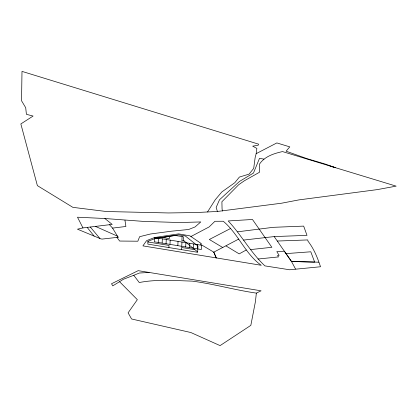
<?xml version="1.0" encoding="UTF-8"?>
<svg xmlns="http://www.w3.org/2000/svg" width="417" height="417" viewBox="0 0 417 417"><rect width="100%" height="100%" fill="white"/><g stroke="black" fill="none" stroke-linecap="round" stroke-linejoin="round"><path stroke-width="0.63" d="M158.21 242.449L158.418 238.19M162.135 243.09L162.338 238.832M166.06 243.737L166.263 239.478M168.901 247.568L169.005 245.42L147.931 241.964M169.438 236.376L169.333 238.607L162.333 237.461M169.98 244.378L170.188 240.119M177.83 245.665L178.033 241.407M181.458 249.627L181.557 247.479L194.88 249.663M182.083 236.595L181.885 240.666L184.246 241.052M181.749 246.306L181.958 242.053M185.674 246.953L185.878 242.694M189.599 247.594L189.803 243.335M193.519 248.24L193.728 243.981M197.444 248.881L197.648 244.623M256.351 293.12L255.433 301.559L250.831 325.364L220.082 345.615L190.845 332.526L131.569 318.974L128.097 312.828L137.344 299.672L119.564 281.71L112.752 285.859L111.527 283.742L138.189 270.659L261.068 290.811L256.351 293.12C234.807 290.018 213.822 283.909 192.253 281.126C174.587 280.578 156.709 279.15 139.242 282.528L133.774 275.283L123.432 279.249L119.564 281.71M207.536 211.951L215.214 199.79L221.818 191.956L234.828 182.703L239.368 177.084L249.074 174.124L253.698 168.4L255.131 157.668L256.158 153.665L256.877 148.405L252.686 146.164L258.227 145.194L258.597 144.157L21.997 71.385L21.543 100.758L25.708 107.727L26.407 114.315L33.084 116.056L20.85 123.943L37.374 185.622L72.876 207.353L106.392 211.523L168.468 212.957L196.657 212.529L217.419 211.461L281.668 203.194L298.973 199.884L377.244 189.62L396.15 186.138L282.507 151.579C273.943 153.472 264.654 156.411 259.515 164.084L259.489 172.257L244.482 180.702L238.706 184.7L221.901 201.75L222.073 209.053L222.47 211.07M238.753 239.066L213.785 252.149L200.337 244.169L201.354 243.622L189.943 235.86L178.643 233.874L154.493 237.549L146.596 240.635L142.916 245.884L261.245 265.285C245.003 253.786 238.415 233.864 223.262 221.245L214.953 221.281L209.125 226.937L190.923 236.528M246.311 249.981L239.17 253.875L226.071 245.978M230.283 228.641L209.334 239.488L222.887 247.604M256.158 153.665L276.852 142.927L289.779 146.873L286.088 151.194L306.787 158.585L324.937 163.964L335.299 167.624L330.045 166.034M133.774 275.283L139.393 273.026L149.182 272.452M82.962 227.911L77.453 229.183L100.878 238.884L102.076 239.087L118.147 237.263L112.554 228.104L109.478 224.716L82.962 227.911L77.484 217.21L104.86 218.508L143.511 221.396L179.44 222.537L200.78 221.948L195.036 226.947L188.651 229.486L171.569 231.185L150.511 233.989L139.622 236.689L137.845 241.203L119.653 241.047L116.948 237.414M154.931 238.581L175.307 235.485L183.417 236.814L183.251 240.26L197.674 251.889M250.638 249.575L271.868 247.302L252.467 219.483L228.203 220.947C241.464 235.084 250.726 252.572 264.899 265.884L289.638 269.773L320.511 266.75C317.514 257.659 313.918 248.761 307.965 241.135L307.762 239.931L277.284 241.036M237.554 231.821L273.088 227.333L303.665 226.108L306.995 235.365L274.188 236.58L243.528 240.088M112.554 228.104L125.892 226.478L124.954 220.228M109.478 224.716L112.209 224.419L104.86 218.508M257.993 259.02L278.509 256.924L277.529 255.501L279.124 255.418L276.82 251.623L284.347 251.201L291.499 261.495L295.538 269.038M286.02 253.614L310.79 251.785L314.647 262.09L291.499 261.495L274.188 236.58M291.499 261.495L318.802 262.199M263.987 159.117L259.489 158.356L253.468 173.055L239.467 181.447L219.509 199.779L216.152 207.442L217.419 211.461M95.545 226.441L117.479 236.168L118.147 237.263M90.327 227.056L99.898 238.482M87.21 227.453L94.112 236.085M147.962 241.307L147.827 244.112L197.658 252.285L197.955 246.04L185.257 235.928L178.674 234.849L155.447 238.383L147.962 241.307M154.493 237.549L154.29 241.803L201.369 249.528L201.573 245.269L154.493 237.549M216.261 257.909L213.785 252.149L216.267 257.909"/></g></svg>
